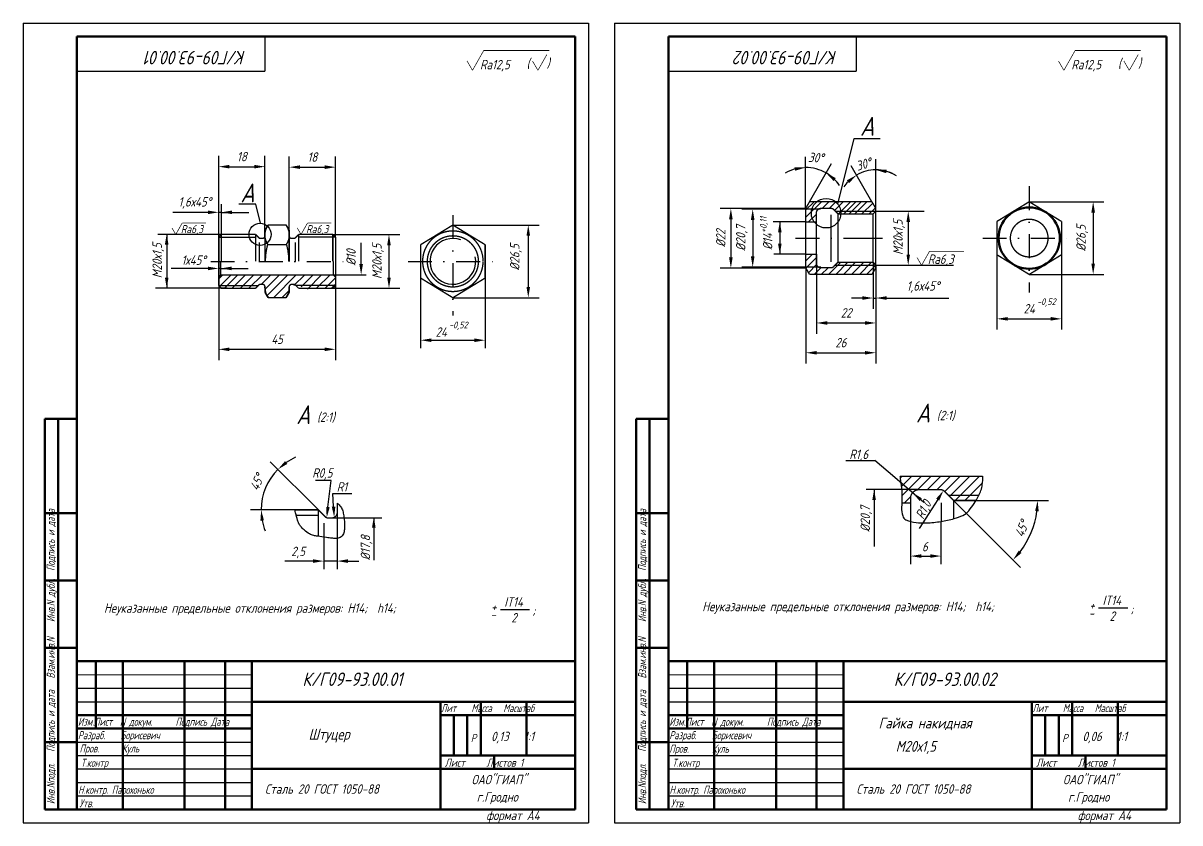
# Model space of a CAD drawing. Header units: inches. Extents: x 2365 to 4303, y 140 to 737.
# Drawn here: x 2805.3 to 3235, y 140.3 to 437.3 of the extents above; entities that cross this region are included whole.
import ezdxf

# ---------------------------------------------------------------- set-up
doc = ezdxf.new("R2010")
doc.units = ezdxf.units.IN
doc.header["$LTSCALE"] = 0.7
doc.header["$MEASUREMENT"] = 0
doc.linetypes.add('DASHDOT', pattern=[25.4, 12.7, -6.35, 0, -6.35])
doc.styles.add('ROMANC', font='romanc', dxfattribs={"width": 0.8, "oblique": 15, "height": 3.5})
doc.styles.get("Standard").update_dxf_attribs({"font": 'romand.shx', "width": 0.8, "oblique": 15, "height": 3.5})
doc.dimstyles.get("Standard").update_dxf_attribs({"dimtxt": 3.5, "dimasz": 4, "dimexe": 4, "dimexo": 0, "dimgap": 2, "dimtad": 1, "dimdec": 0, "dimdsep": 46, "dimtxsty": 'Standard', "dimcen": 0.09, "dimadec": 0, "dimazin": 0, "dimtfac": 1, "dimtdec": 0, "dimtmove": 0, "dimatfit": 3, "dimfxl": 0, "dimtolj": 1, "dimtzin": 0, "dimlwd": 25, "dimlwe": 25, "dimarcsym": 0})

# ---------------------------------------------------------------- blocks, each defined once
blk = doc.blocks.new('*D121')
at = {"color": 0, "lineweight": 25}
for p, q in [((3150.95, 260.05), (3175.85, 235.15)), ((3159.3, 260.05), (3186.16, 260.05))]:
    blk.add_line(p, q, dxfattribs=at)
blk.add_arc((3150.95, 260.05), 31.22, 322.3469, 352.6531, dxfattribs=at)
for points in [[(3181.24, 256.1), (3182.57, 256.02), (3182.16, 260.05)], [(3176.16, 240.54), (3175.16, 241.42), (3173.02, 237.98)]]:
    blk.add_solid(points, dxfattribs=at)
at = {"layer": 'DEFPOINTS', "color": 0, "lineweight": 25}
for p in [(3147.53, 263.46), (3150.95, 260.05), (3150.95, 260.05), (3159.3, 260.05), (3177.98, 244.44)]:
    blk.add_point(p, dxfattribs=at)
at = {"color": 0, "lineweight": 25, "insert": (3176.32, 249.54), "char_height": 3.5, "attachment_point": 5, "rotation": 67.5}
blk.add_mtext('\\A1;45°', dxfattribs=at)
blk = doc.blocks.new('*D122')
at = {"color": 0, "lineweight": 25}
for p, q in [((3099.99, 351.48), (3099.99, 321.96)), ((3122.06, 347.38), (3122.06, 321.96)), ((3103.99, 325.96), (3118.06, 325.96))]:
    blk.add_line(p, q, dxfattribs=at)
for points in [[(3103.99, 326.62), (3103.99, 325.29), (3099.99, 325.96)], [(3118.06, 326.62), (3118.06, 325.29), (3122.06, 325.96)]]:
    blk.add_solid(points, dxfattribs=at)
at = {"layer": 'DEFPOINTS', "color": 0, "lineweight": 25}
for p in [(3099.99, 351.48), (3122.06, 347.38), (3122.06, 325.96)]:
    blk.add_point(p, dxfattribs=at)
at = {"color": 0, "lineweight": 25, "insert": (3111.03, 329.71), "char_height": 3.5, "attachment_point": 5}
blk.add_mtext('\\A1;22', dxfattribs=at)
blk = doc.blocks.new('*D123')
at = {"color": 0, "lineweight": 25}
for p, q in [((3096.08, 346.32), (3096.08, 310.89)), ((3122.06, 346.48), (3122.06, 310.89)), ((3100.08, 314.89), (3118.06, 314.89))]:
    blk.add_line(p, q, dxfattribs=at)
for points in [[(3100.08, 315.55), (3100.08, 314.22), (3096.08, 314.89)], [(3118.06, 315.55), (3118.06, 314.22), (3122.06, 314.89)]]:
    blk.add_solid(points, dxfattribs=at)
at = {"layer": 'DEFPOINTS', "color": 0, "lineweight": 25}
for p in [(3096.08, 346.32), (3122.06, 346.48), (3122.06, 314.89)]:
    blk.add_point(p, dxfattribs=at)
at = {"color": 0, "lineweight": 25, "insert": (3109.07, 318.64), "char_height": 3.5, "attachment_point": 5}
blk.add_mtext('\\A1;26', dxfattribs=at)
blk = doc.blocks.new('*D124')
at = {"color": 0, "lineweight": 25}
for p, q in [((3095.99, 368.48), (3064.22, 368.48)), ((3068.22, 364.48), (3068.22, 350.32)), ((3096.08, 346.32), (3064.22, 346.32))]:
    blk.add_line(p, q, dxfattribs=at)
for points in [[(3067.55, 364.48), (3068.89, 364.48), (3068.22, 368.48)], [(3067.55, 350.32), (3068.89, 350.32), (3068.22, 346.32)]]:
    blk.add_solid(points, dxfattribs=at)
at = {"layer": 'DEFPOINTS', "color": 0, "lineweight": 25}
for p in [(3095.99, 368.48), (3068.22, 346.32), (3096.08, 346.32)]:
    blk.add_point(p, dxfattribs=at)
at = {"color": 0, "lineweight": 25, "insert": (3064.47, 357.4), "char_height": 3.5, "attachment_point": 5, "rotation": 90}
blk.add_mtext('\\A1;%%C22', dxfattribs=at)
blk = doc.blocks.new('*D116')
at = {"color": 0, "lineweight": 25}
for p, q in [((2915, 256.56), (2897.14, 274.42)), ((2906.32, 256.56), (2889.74, 256.56))]:
    blk.add_line(p, q, dxfattribs=at)
for start, end in [(113.4062, 124.2031), (135, 180), (190.7969, 201.5938)]:
    blk.add_arc((2915, 256.56), 21.26, start, end, dxfattribs=at)
for points in [[(2903.48, 273.63), (2902.63, 274.66), (2899.97, 271.59)], [(2893.46, 252.52), (2894.78, 252.64), (2893.74, 256.56)]]:
    blk.add_solid(points, dxfattribs=at)
at = {"layer": 'DEFPOINTS', "color": 0, "lineweight": 25}
for p in [(2894.47, 262.06), (2906.32, 256.56), (2915, 256.56), (2915, 256.56), (2917.71, 253.85)]:
    blk.add_point(p, dxfattribs=at)
at = {"color": 0, "insert": (2892.2, 266.83), "char_height": 3.5, "attachment_point": 5, "rotation": 65.7474}
blk.add_mtext('\\A1;45%%D', dxfattribs=at)
blk = doc.blocks.new('*D125')
at = {"color": 0, "lineweight": 25}
for p, q in [((2877.96, 357.83), (2877.96, 388)), ((2895.16, 357.99), (2895.16, 388)), ((2881.96, 384), (2891.16, 384))]:
    blk.add_line(p, q, dxfattribs=at)
for points in [[(2881.96, 384.67), (2881.96, 383.34), (2877.96, 384)], [(2891.16, 384.67), (2891.16, 383.34), (2895.16, 384)]]:
    blk.add_solid(points, dxfattribs=at)
at = {"layer": 'DEFPOINTS', "color": 0, "lineweight": 25}
for p in [(2895.16, 384), (2877.96, 357.83), (2895.16, 357.99)]:
    blk.add_point(p, dxfattribs=at)
at = {"color": 0, "lineweight": 25, "insert": (2886.56, 387.75), "char_height": 3.5, "attachment_point": 5}
blk.add_mtext('\\A1;18', dxfattribs=at)
blk = doc.blocks.new('*D118')
at = {"color": 0, "lineweight": 25}
for p, q in [((2877.97, 339.83), (2877.97, 312.17)), ((2921.36, 340.36), (2921.36, 312.17)), ((2881.97, 316.17), (2917.36, 316.17))]:
    blk.add_line(p, q, dxfattribs=at)
for points in [[(2881.97, 316.84), (2881.97, 315.5), (2877.97, 316.17)], [(2917.36, 316.84), (2917.36, 315.5), (2921.36, 316.17)]]:
    blk.add_solid(points, dxfattribs=at)
at = {"layer": 'DEFPOINTS', "color": 0, "lineweight": 25}
for p in [(2877.97, 339.83), (2921.36, 340.36), (2921.36, 316.17)]:
    blk.add_point(p, dxfattribs=at)
at = {"color": 0, "lineweight": 25, "insert": (2899.66, 319.92), "char_height": 3.5, "attachment_point": 5}
blk.add_mtext('\\A1;45', dxfattribs=at)
blk = doc.blocks.new('*D119')
at = {"color": 0, "lineweight": 25}
for p, q in [((2904.16, 360.43), (2904.16, 387.82)), ((2921.36, 357.86), (2921.36, 387.82)), ((2908.16, 383.82), (2917.36, 383.82))]:
    blk.add_line(p, q, dxfattribs=at)
for points in [[(2908.16, 384.49), (2908.16, 383.15), (2904.16, 383.82)], [(2917.36, 384.49), (2917.36, 383.15), (2921.36, 383.82)]]:
    blk.add_solid(points, dxfattribs=at)
at = {"layer": 'DEFPOINTS', "color": 0, "lineweight": 25}
for p in [(2921.36, 383.82), (2904.16, 360.43), (2921.36, 357.86)]:
    blk.add_point(p, dxfattribs=at)
at = {"color": 0, "lineweight": 25, "insert": (2912.76, 387.57), "char_height": 3.5, "attachment_point": 5}
blk.add_mtext('\\A1;18', dxfattribs=at)
blk = doc.blocks.new('*D120')
at = {"color": 0, "lineweight": 25}
for p, q in [((2920.38, 358.83), (2945.22, 358.83)), ((2941.22, 354.83), (2941.22, 342.83)), ((2919.83, 338.83), (2945.22, 338.83))]:
    blk.add_line(p, q, dxfattribs=at)
for points in [[(2940.55, 354.83), (2941.89, 354.83), (2941.22, 358.83)], [(2940.55, 342.83), (2941.89, 342.83), (2941.22, 338.83)]]:
    blk.add_solid(points, dxfattribs=at)
at = {"layer": 'DEFPOINTS', "color": 0, "lineweight": 25}
for p in [(2920.38, 358.83), (2919.83, 338.83), (2941.22, 338.83)]:
    blk.add_point(p, dxfattribs=at)
at = {"color": 0, "lineweight": 25, "insert": (2937.14, 348.83), "char_height": 3.5, "attachment_point": 5, "rotation": 90}
blk.add_mtext('\\A1;М20х1,5', dxfattribs=at)

msp = doc.modelspace()

# ---------------------------------------------------------------- linework, layer by layer
for p, q in [((2805.32, 437.31), (2805.32, 140.31)), ((2805.32, 437.31), (3015.32, 437.31)), ((3015.32, 437.31), (3015.32, 140.31)), ((3025, 437.31), (3025, 140.31)), ((3025, 437.31), (3235, 437.31)), ((3235, 437.31), (3235, 140.31)), ((3107.94, 370.05), (3114.04, 394.46)), ((3114.04, 394.46), (3123.64, 394.46)), ((2891.77, 370.02), (2885.5, 370.02)), ((2893.53, 362.97), (2891.77, 370.02)), ((3106.99, 367.48), (3109.9, 367.48)), ((3106.99, 367.48), (3117.97, 367.48)), ((3107.99, 366.48), (3117.97, 366.48)), ((3117.97, 367.48), (3122.06, 367.48)), ((2877.96, 357.86), (2877.96, 339.85)), ((2877.96, 357.86), (2877.96, 339.85)), ((2877.96, 357.83), (2883.72, 357.83)), ((2877.96, 357.83), (2891.66, 357.83)), ((2892.66, 357.83), (2892.66, 357.79)), ((2895.16, 360.43), (2895.16, 348.83)), ((2904.16, 348.83), (2904.16, 360.43)), ((2906.66, 357.83), (2906.66, 357.79)), ((2921.36, 357.83), (2907.66, 357.83)), ((2921.36, 357.83), (2915.6, 357.83)), ((2921.36, 357.86), (2921.36, 339.85)), ((2921.36, 357.86), (2921.36, 339.85)), ((2892.99, 355.9), (2892.99, 348.83)), ((2906.33, 355.9), (2906.33, 348.83)), ((3107.99, 348.48), (3117.97, 348.48)), ((3106.99, 347.48), (3109.9, 347.48)), ((3106.99, 347.48), (3115.56, 347.48)), ((3106.99, 347.48), (3117.97, 347.48)), ((3117.97, 347.48), (3121.63, 347.48)), ((2877.97, 339.83), (2883.72, 339.83)), ((2878.76, 339.83), (2892.66, 339.83)), ((2920.56, 339.83), (2906.66, 339.83)), ((2921.34, 339.83), (2915.6, 339.83)), ((2895.16, 339.05), (2895.16, 339.33)), ((2904.16, 339.05), (2904.16, 339.33)), ((2904.16, 337.24), (2904.16, 339.05)), ((3110.92, 274.84), (3121.72, 274.84)), ((2919.72, 267.45), (2913.89, 267.45)), ((2918.55, 257.6), (2919.72, 267.45)), ((2920.64, 257.75), (2920.36, 262.63)), ((2920.36, 262.63), (2927.46, 262.63)), ((3146.29, 259.14), (3146.29, 252.22)), ((3148.95, 262.05), (3160.42, 262.05)), ((3148.95, 262.05), (3160.42, 262.05)), ((3150.95, 260.05), (3159.3, 260.05)), ((2906.74, 254.56), (2915, 254.56)), ((2917, 254.56), (2917, 254.47)), ((2917, 251.6), (2917, 246.41)), ((2805.32, 140.31), (3015.32, 140.31)), ((3025, 140.31), (3235, 140.31))]:
    msp.add_line(p, q)
at = {"lineweight": 50}
for p, q in [((2825.32, 432.31), (2825.32, 145.31)), ((2825.32, 432.31), (3010.32, 432.31)), ((3010.32, 432.31), (3010.32, 145.31)), ((3045, 432.31), (3045, 145.31)), ((3045, 432.31), (3230, 432.31)), ((3230, 432.31), (3230, 145.31)), ((2813.32, 290.31), (2813.32, 145.31)), ((2813.32, 290.31), (2825.32, 290.31)), ((2818.32, 290.31), (2818.32, 145.31)), ((3033, 290.31), (3033, 145.31)), ((3033, 290.31), (3045, 290.31)), ((3038, 290.31), (3038, 145.31)), ((2813.32, 255.31), (2825.32, 255.31)), ((3033, 255.31), (3045, 255.31)), ((2813.32, 230.31), (2825.32, 230.31)), ((3033, 230.31), (3045, 230.31)), ((2813.32, 205.31), (2825.32, 205.31)), ((3033, 205.31), (3045, 205.31)), ((2825.32, 200.31), (3010.32, 200.31)), ((2832.32, 200.31), (2832.32, 175.31)), ((2842.32, 200.31), (2842.32, 145.31)), ((2865.32, 200.31), (2865.32, 145.31)), ((2880.32, 200.31), (2880.32, 145.31)), ((2890.32, 200.31), (2890.32, 145.31)), ((3045, 200.31), (3230, 200.31)), ((3052, 200.31), (3052, 175.31)), ((3062, 200.31), (3062, 145.31)), ((3085, 200.31), (3085, 145.31)), ((3100, 200.31), (3100, 145.31)), ((3110, 200.31), (3110, 145.31)), ((2960.32, 185.31), (2960.32, 145.31)), ((2975.32, 185.31), (2975.32, 165.31)), ((2992.32, 185.31), (2992.32, 165.31)), ((3180, 185.31), (3180, 145.31)), ((3195, 185.31), (3195, 165.31)), ((3212, 185.31), (3212, 165.31)), ((2825.32, 180.31), (2890.32, 180.31)), ((2960.32, 180.31), (3010.32, 180.31)), ((2965.32, 180.31), (2965.32, 165.31)), ((2970.32, 180.31), (2970.32, 165.31)), ((3045, 180.31), (3110, 180.31)), ((3180, 180.31), (3230, 180.31)), ((3185, 180.31), (3185, 165.31)), ((3190, 180.31), (3190, 165.31)), ((2825.32, 175.31), (2890.32, 175.31)), ((3045, 175.31), (3110, 175.31)), ((2813.32, 170.31), (2825.32, 170.31)), ((3033, 170.31), (3045, 170.31)), ((2960.32, 165.31), (3010.32, 165.31)), ((2980.32, 165.31), (2980.32, 160.31)), ((3180, 165.31), (3230, 165.31)), ((3200, 165.31), (3200, 160.31)), ((2813.32, 145.31), (3010.32, 145.31)), ((3033, 145.31), (3230, 145.31))]:
    msp.add_line(p, q, dxfattribs=at)
at = {"lineweight": 25}
for p, q in [((3095.99, 368.48), (3095.99, 387.69)), ((3122.06, 368.48), (3122.06, 386.81)), ((3097.44, 370.98), (3105.6, 385.12)), ((3120.62, 370.98), (3112.9, 384.35)), ((3179.04, 370.98), (3206.8, 370.98)), ((3101.54, 368.23), (3072.32, 368.23)), ((3105.32, 366.11), (3105.32, 348.65)), ((3122.06, 367.48), (3139.98, 367.48)), ((3202.8, 366.98), (3202.8, 347.98)), ((2964.95, 362.33), (2996.96, 362.33)), ((3076.37, 364.48), (3076.37, 350.48)), ((3095.99, 363.48), (3083.89, 363.48)), ((3086.4, 363.48), (3086.4, 351.48)), ((3134.1, 363.48), (3134.1, 351.38)), ((2992.96, 358.33), (2992.96, 339.33)), ((2930.88, 347.86), (2930.88, 355.69)), ((3095.99, 351.48), (3084.15, 351.48)), ((3121.06, 348.48), (3121.06, 331.22)), ((3167.04, 351.29), (3167.04, 323.49)), ((3191.04, 351.29), (3191.04, 323.49)), ((2919.35, 343.83), (2931.41, 343.83)), ((2929.58, 343.86), (2932.72, 343.86)), ((3101.58, 346.68), (3072.32, 346.68)), ((3122.06, 347.38), (3150.91, 347.38)), ((3122.06, 346.48), (3122.06, 331.22)), ((3179.04, 343.98), (3206.8, 343.98)), ((2964.95, 335.33), (2996.96, 335.33)), ((3117.06, 335.22), (3113.06, 335.22)), ((3121.06, 335.22), (3122.06, 335.22)), ((3126.06, 335.22), (3149.13, 335.22)), ((3171.04, 327.49), (3187.04, 327.49)), ((2982.61, 219.59), (2993.44, 219.59)), ((3204.84, 220.18), (3215.67, 220.18)), ((2825.32, 190.31), (2890.32, 190.31)), ((3045, 190.31), (3110, 190.31)), ((2825.32, 185.31), (2890.32, 185.31)), ((3045, 185.31), (3110, 185.31)), ((2825.32, 170.31), (2890.32, 170.31)), ((3045, 170.31), (3110, 170.31)), ((2825.32, 165.31), (2890.32, 165.31)), ((3045, 165.31), (3110, 165.31)), ((2825.32, 160.31), (2890.32, 160.31)), ((3045, 160.31), (3110, 160.31)), ((2825.32, 155.31), (2890.32, 155.31)), ((3045, 155.31), (3110, 155.31)), ((2825.32, 150.31), (2890.32, 150.31)), ((3045, 150.31), (3110, 150.31))]:
    msp.add_line(p, q, dxfattribs=at)
at = {"color": 0, "linetype": 'ByBlock'}
for p, q in [((2877.96, 357.86), (2877.96, 379.53)), ((2895.16, 357.99), (2895.16, 379.53)), ((2877.96, 357.86), (2877.96, 370.04)), ((2878.96, 358.83), (2878.96, 370.04)), ((2869.96, 367.04), (2860.96, 367.04)), ((2873.96, 367.04), (2869.96, 367.04)), ((2878.96, 367.04), (2877.96, 367.04)), ((2878.96, 367.04), (2889.16, 367.04)), ((3122.06, 367.48), (3134.21, 367.48)), ((3095.99, 363.48), (3084.89, 363.48)), ((2878.94, 358.83), (2855.4, 358.83)), ((2858.66, 358.83), (2858.66, 338.85)), ((2952.95, 348.83), (2952.95, 316.55)), ((2976.95, 348.83), (2976.95, 316.55)), ((3095.99, 351.48), (3084.89, 351.48)), ((3167.04, 351.29), (3167.04, 327.24)), ((3191.04, 351.29), (3191.04, 327.24)), ((2869.96, 346.21), (2860.32, 346.21)), ((2873.96, 346.21), (2869.96, 346.21)), ((2878.76, 346.21), (2877.96, 346.21)), ((2878.76, 346.21), (2888.95, 346.21)), ((3122.06, 347.48), (3122.06, 333.74)), ((2881.16, 338.85), (2854.51, 338.85)), ((2956.95, 319.55), (2972.95, 319.55)), ((3129.09, 268.57), (3121.72, 274.84)), ((3139.94, 259.32), (3129.09, 268.57)), ((3138.15, 264.05), (3118.43, 264.05)), ((3121.43, 264.05), (3121.43, 244.21)), ((3121.43, 264.05), (3121.43, 252.21)), ((3138.76, 260.33), (3138.15, 260.85)), ((3145.04, 260.36), (3142.9, 256.99)), ((2920, 253.56), (2938.58, 253.56)), ((2935.58, 253.56), (2935.58, 245.91)), ((3142.9, 256.99), (3138.21, 249.63)), ((3134.95, 252.21), (3134.95, 236.39)), ((3146.26, 252.25), (3146.26, 236.39)), ((2917, 246.41), (2917, 234.53)), ((2922, 245.91), (2922, 234.53)), ((2935.58, 245.91), (2935.58, 237.91)), ((3121.43, 244.21), (3121.43, 243)), ((2909, 237.53), (2902.5, 237.53)), ((2913, 237.53), (2909, 237.53)), ((2922, 237.53), (2917, 237.53)), ((2926, 237.53), (2930, 237.53)), ((3138.95, 239.39), (3142.26, 239.39))]:
    msp.add_line(p, q, dxfattribs=at)
at = {"linetype": 'DASHDOT'}
for p, q in [((3179.04, 376.77), (3179.04, 337.31)), ((2964.95, 366.04), (2964.95, 328.69)), ((3092.2, 357.48), (3117.97, 357.48)), ((3117.97, 357.48), (3124.53, 357.48)), ((3161.76, 357.48), (3193.9, 357.48)), ((2875, 348.83), (2925.11, 348.83)), ((2948.3, 348.83), (2981.84, 348.83))]:
    msp.add_line(p, q, dxfattribs=at)
at = {"color": 0}
for p, q in [((3095.99, 367.79), (3099.18, 370.98)), ((3095.99, 365.09), (3101.88, 370.98)), ((3102.07, 368.48), (3104.57, 370.98)), ((3104.77, 368.48), (3107.27, 370.98)), ((3106.73, 367.74), (3109.96, 370.98)), ((3108.15, 366.48), (3112.65, 370.98)), ((3110.14, 366.48), (3114.64, 370.98)), ((3112.13, 366.48), (3116.63, 370.98)), ((3114.22, 366.48), (3118.72, 370.98)), ((3116.92, 366.48), (3120.91, 370.47)), ((3097.07, 363.48), (3099.99, 366.4)), ((3119.61, 366.48), (3121.9, 368.76)), ((3095.99, 348.93), (3098.54, 351.48)), ((3096.08, 346.32), (3099.99, 350.23)), ((3104.51, 343.98), (3109.01, 348.48)), ((3107.21, 343.98), (3111.71, 348.48)), ((3110.01, 343.98), (3114.51, 348.48)), ((3113.05, 343.98), (3117.55, 348.48)), ((3115.97, 343.98), (3120.47, 348.48)), ((2877.96, 342.36), (2879.44, 343.83)), ((2878.76, 340.01), (2882.58, 343.83)), ((2880.12, 338.83), (2885.12, 343.83)), ((2882.92, 338.83), (2887.92, 343.83)), ((2886.06, 338.83), (2891.06, 343.83)), ((2889.21, 338.83), (2894.21, 343.83)), ((2893.85, 340.33), (2897.35, 343.83)), ((2895.18, 338.52), (2900.49, 343.83)), ((2895.92, 336.12), (2903.63, 343.83)), ((2898.28, 335.33), (2906.78, 343.83)), ((2905.92, 339.83), (2909.92, 343.83)), ((2908.56, 339.33), (2913.06, 343.83)), ((2910.9, 338.53), (2916.21, 343.83)), ((2914.34, 338.83), (2919.35, 343.83)), ((3097.07, 344.62), (3100.06, 347.61)), ((3099.13, 343.98), (3101.63, 346.48)), ((3101.82, 343.98), (3104.32, 346.48)), ((3118.66, 343.98), (3122.06, 347.38)), ((2917.46, 338.83), (2921.36, 342.73)), ((2919.82, 338.83), (2921.36, 340.36)), ((2901.42, 335.33), (2904.1, 338.01)), ((3131.12, 268.34), (3131.83, 269.05)), ((3131.53, 265.16), (3135.43, 269.05)), ((3134.19, 264.22), (3139.02, 269.05)), ((3137.61, 264.05), (3142.61, 269.05)), ((3141.2, 264.05), (3146.2, 269.05)), ((3144.79, 264.05), (3149.79, 269.05)), ((3147.67, 263.33), (3153.39, 269.05)), ((3149.98, 262.05), (3156.98, 269.05)), ((3151.57, 260.05), (3160.57, 269.05)), ((3155.16, 260.05), (3161.7, 266.59)), ((3131.77, 261.8), (3134.02, 264.05)), ((3132.61, 259.05), (3135, 261.44))]:
    msp.add_line(p, q, dxfattribs=at)
at = {"linetype": 'Continuous'}
msp.add_line((2904.16, 360.43), (2904.16, 348.83), dxfattribs=at)
at = {"lineweight": 15}
for p, q in [((2825.32, 195.31), (2890.32, 195.31)), ((3045, 195.31), (3110, 195.31))]:
    msp.add_line(p, q, dxfattribs=at)
at = {"color": 1, "lineweight": 50}
for p, q in [((2890.32, 185.31), (3010.32, 185.31)), ((3110, 185.31), (3230, 185.31)), ((2890.32, 160.31), (3010.32, 160.31)), ((3110, 160.31), (3230, 160.31))]:
    msp.add_line(p, q, dxfattribs=at)
for points, const_width in [([(2895.17, 419.42), (2895.17, 432.42)], 0.5), ([(3114.86, 419.42), (3114.86, 432.42)], 0.5), ([(2972.24, 419.78), (2976.4, 427.12)], 0.25), ([(2976.4, 427.12), (3000.77, 427.12)], 0.3), ([(2996.54, 419.78), (2999.88, 425.66)], 0.25), ([(3191.92, 419.78), (3196.09, 427.12)], 0.25), ([(3196.09, 427.12), (3220.45, 427.12)], 0.3), ([(3216.22, 419.78), (3219.56, 425.66)], 0.25), ([(2970.21, 423.28), (2972.24, 419.78)], 0.25), ([(2994.5, 423.28), (2996.54, 419.78)], 0.25), ([(3189.89, 423.28), (3191.92, 419.78)], 0.25), ([(3214.19, 423.28), (3216.22, 419.78)], 0.25), ([(2825.17, 419.42), (2895.17, 419.42)], 0.5), ([(3044.86, 419.42), (3114.86, 419.42)], 0.5), ([(3095.99, 368.48), (3097.44, 370.98)], 0.5), ([(3097.44, 370.98), (3117.97, 370.98)], 0.5), ([(3117.97, 370.98), (3120.62, 370.98)], 0.5), ([(3122.06, 368.48), (3120.62, 370.98)], 0.5), ([(3167.04, 363.66), (3179.04, 370.98)], 0.5), ([(3179.04, 370.98), (3191.04, 363.66)], 0.5), ([(3095.99, 368.48), (3095.99, 357.48)], 0.5), ([(3099.99, 366.88), (3099.99, 348.08)], 0.5), ([(3099.99, 365.98), (3099.99, 348.98)], 0.5), ([(3101.59, 368.48), (3105.58, 368.48)], 0.5), ([(3106.29, 368.19), (3107.99, 366.48)], 0.5), ([(3107.99, 366.48), (3121.06, 366.48)], 0.5), ([(3107.99, 366.48), (3107.99, 348.28)], 0.5), ([(3117.97, 366.48), (3121.06, 366.48)], 0.5), ([(3122.06, 367.48), (3121.06, 366.48)], 0.5), ([(3121.06, 366.48), (3121.06, 348.48)], 0.5), ([(3122.06, 368.48), (3122.06, 357.48)], 0.5), ([(2860.61, 361.24), (2862.01, 358.83)], 0.25), ([(2862.01, 358.83), (2864.42, 363.08)], 0.25), ([(2864.42, 363.08), (2873.29, 363.08)], 0.3), ([(2895.16, 360.43), (2896.26, 362.33)], 0.5), ([(2896.26, 362.33), (2903.06, 362.33)], 0.5), ([(2904.16, 360.43), (2903.06, 362.33)], 0.5), ([(2907.15, 361.24), (2908.55, 358.83)], 0.25), ([(2908.55, 358.83), (2910.96, 363.08)], 0.25), ([(2910.96, 363.08), (2919.84, 363.08)], 0.3), ([(2952.95, 355.02), (2964.95, 362.33)], 0.5), ([(2964.95, 362.33), (2976.95, 355.02)], 0.5), ([(3095.99, 363.48), (3099.99, 363.48)], 0.5), ([(3167.04, 363.66), (3167.04, 351.29)], 0.5), ([(3191.04, 363.66), (3191.04, 351.29)], 0.5), ([(2878.94, 358.83), (2877.96, 357.86)], 0.5), ([(2877.96, 357.86), (2877.96, 339.85)], 0.5), ([(2878.94, 358.83), (2883.72, 358.83)], 0.5), ([(2878.96, 358.83), (2891.66, 358.83)], 0.5), ([(2893.01, 357.48), (2891.66, 358.83)], 0.5), ([(2891.66, 358.83), (2891.66, 348.83)], 0.5), ([(2893.36, 357.33), (2894.16, 357.33)], 0.5), ([(2895.16, 348.83), (2895.16, 360.43)], 0.5), ([(2904.16, 360.43), (2904.16, 348.83)], 0.5), ([(2905.95, 357.33), (2905.16, 357.33)], 0.5), ([(2906.3, 357.48), (2907.66, 358.83)], 0.5), ([(2907.66, 358.83), (2907.66, 348.83)], 0.5), ([(2920.36, 358.83), (2907.66, 358.83)], 0.5), ([(2920.38, 358.83), (2915.6, 358.83)], 0.5), ([(2920.38, 358.83), (2921.36, 357.86)], 0.5), ([(2921.36, 357.86), (2921.36, 339.85)], 0.5), ([(3095.99, 357.48), (3095.99, 346.48)], 0.5), ([(3122.06, 357.48), (3122.06, 346.48)], 0.5), ([(2896.11, 355.02), (2903.21, 355.02)], 0.5), ([(2952.95, 355.02), (2952.95, 342.65)], 0.5), ([(2976.95, 355.02), (2976.95, 342.65)], 0.5), ([(3139.06, 347.38), (3141.99, 352.54)], 0.25), ([(3141.99, 352.54), (3154.76, 352.54)], 0.3), ([(3095.99, 351.48), (3099.99, 351.48)], 0.5), ([(3106.29, 346.77), (3107.99, 348.48)], 0.5), ([(3107.99, 348.48), (3121.06, 348.48)], 0.5), ([(3117.97, 348.48), (3121.06, 348.48)], 0.5), ([(3122.06, 347.48), (3121.06, 348.48)], 0.5), ([(3137.38, 350.24), (3139.05, 347.38)], 0.25), ([(3167.04, 351.29), (3179.04, 343.98)], 0.5), ([(3191.04, 351.29), (3179.04, 343.98)], 0.5), ([(2878.84, 343.85), (2878.01, 343.02)], 0.5), ([(2878.75, 343.83), (2920.56, 343.83)], 0.5), ([(2920.52, 343.87), (2921.36, 343.04)], 0.5), ([(3095.99, 346.48), (3097.44, 343.98)], 0.5), ([(3097.44, 343.98), (3117.97, 343.98)], 0.5), ([(3101.59, 346.48), (3105.58, 346.48)], 0.5), ([(3117.97, 343.98), (3120.62, 343.98)], 0.5), ([(3122.06, 346.48), (3120.62, 343.98)], 0.5), ([(2878.96, 338.85), (2877.96, 339.85)], 0.5), ([(2893.01, 340.19), (2891.66, 338.83)], 0.5), ([(2893.36, 340.33), (2894.16, 340.33)], 0.5), ([(2895.16, 337.24), (2895.16, 339.33)], 0.5), ([(2904.16, 337.24), (2904.16, 339.33)], 0.5), ([(2905.95, 340.33), (2905.16, 340.33)], 0.5), ([(2906.3, 340.19), (2907.66, 338.83)], 0.5), ([(2920.36, 338.85), (2921.36, 339.85)], 0.5), ([(2964.95, 335.33), (2952.95, 342.65)], 0.5), ([(2976.95, 342.65), (2964.95, 335.33)], 0.5), ([(2878.76, 338.83), (2891.66, 338.83)], 0.5), ([(2878.96, 338.83), (2883.72, 338.83)], 0.5), ([(2895.16, 337.24), (2896.26, 335.33)], 0.5), ([(2896.26, 335.33), (2903.06, 335.33)], 0.5), ([(2904.16, 337.24), (2903.06, 335.33)], 0.5), ([(2904.16, 339.05), (2904.16, 337.24)], 0.5), ([(2920.56, 338.83), (2907.66, 338.83)], 0.5), ([(2920.36, 338.83), (2915.6, 338.83)], 0.5), ([(3131.01, 269.05), (3161.8, 269.05)], 0.5), ([(3138.15, 264.05), (3146.12, 264.05)], 0.5), ([(3147.53, 263.46), (3150.95, 260.05)], 0.5), ([(2922, 259.07), (2922, 245.91)], 0.5), ([(3131.74, 259.05), (3134.95, 259.05)], 0.5), ([(3134.95, 260.85), (3134.95, 252.21)], 0.5), ([(3134.95, 259.05), (3134.95, 252.21)], 0.5), ([(3150.95, 260.05), (3159.3, 260.05)], 0.5), ([(3150.95, 260.05), (3150.95, 253.25)], 0.5), ([(2906.32, 256.56), (2915, 256.56)], 0.5), ([(2917.71, 253.85), (2915, 256.56)], 0.5), ([(2915, 256.56), (2915, 246.72)], 0.5), ([(2918.42, 253.56), (2920, 253.56)], 0.5)]:
    msp.add_lwpolyline(points, dxfattribs=dict(const_width=const_width))
at = {"const_width": 0.5}
for points in [[(3101.59, 368.48, 0.414214), (3099.99, 366.88, 0.414214)], [(3106.29, 368.19, 0.198912), (3105.58, 368.48, 0.198912)], [(2896.4, 362.33, 0.337742), (2896.32, 355.02, 0.337742)], [(2903, 355.02, 0.337742), (2902.91, 362.33, 0.337742)], [(3172.04, 357.48, -1), (3186.04, 357.48, -1)], [(2893.01, 357.48, 0.198912), (2893.36, 357.33, 0.198912)], [(2894.16, 357.33, 0.414214), (2895.16, 358.33, 0.414214)], [(2905.16, 357.33, -0.414214), (2904.16, 358.33, -0.414214)], [(2906.3, 357.48, -0.198912), (2905.95, 357.33, -0.198912)], [(2953.74, 348.95, -1), (2976.16, 348.95, -1)], [(3172.04, 357.48, 1), (3186.04, 357.48, 1)], [(2896.11, 355.02, 0.065251), (2895.3, 348.83, 0.065251)], [(2904.02, 348.83, 0.065251), (2903.21, 355.02, 0.065251)], [(2953.74, 348.83, 1), (2976.16, 348.83, 1)], [(3099.99, 348.08, 0.414214), (3101.59, 346.48, 0.414214)], [(3105.58, 346.48, 0.198912), (3106.29, 346.77, 0.198912)], [(2893.36, 340.33, 0.198912), (2893.01, 340.19, 0.198912)], [(2895.16, 339.33, 0.414214), (2894.16, 340.33, 0.414214)], [(2904.16, 339.33, -0.414214), (2905.16, 340.33, -0.414214)], [(2905.95, 340.33, -0.198912), (2906.3, 340.19, -0.198912)], [(3138.15, 264.05, 0.414214), (3134.95, 260.85, 0.414214)], [(3147.53, 263.46, 0.198912), (3146.12, 264.05, 0.198912)], [(2917.71, 253.85, 0.198912), (2918.42, 253.56, 0.198912)], [(2920, 253.56, 0.414214), (2922, 255.56, 0.414214)]]:
    msp.add_lwpolyline(points, format="xyb", dxfattribs=at)
at = {"linetype": 'Continuous', "const_width": 0.5}
for points in [[(2878.96, 358.83), (2878.96, 348.84)], [(2920.36, 358.83), (2920.36, 348.84)], [(2878.75, 348.83), (2878.75, 343.83)], [(2920.56, 348.83), (2920.56, 343.83)]]:
    msp.add_lwpolyline(points, dxfattribs=at)
for points in [[(2955.45, 348.83, -1), (2974.45, 348.83, -1)], [(2955.45, 348.83, 1), (2974.45, 348.83, 1)]]:
    msp.add_lwpolyline(points, format="xyb", dxfattribs=at)
for points in [[(3131.01, 269.05, -0.002335), (3131.13, 268.25, -0.012135), (3131.59, 264.66, -0.047304), (3131.64, 257.5, 0.1054), (3132.04, 254.28, 0.19608), (3133.26, 252.88, 0.090842), (3137, 251.8, 0.037429), (3140.88, 251.7, 0.026758), (3146.26, 252.25, 0.028786), (3151.17, 253.31, 0.042114), (3154.39, 254.5, 0.112733), (3156.61, 256.24, 0.047811), (3160.25, 261.72, 0.088406), (3161.61, 265.89, 0.039853), (3161.8, 269.05)], [(2922, 259.07, -0.04578), (2923.28, 257.71, -0.102753), (2924.04, 256.17, -0.021631), (2924.42, 254.34, -0.020194), (2924.67, 252.36, -0.041448), (2924.68, 249.24, -0.080409), (2924.29, 247.67, -0.151734), (2923.14, 246.32, -0.158776), (2921.5, 245.9, -0.010795), (2920.01, 246.02, -0.007743), (2917.95, 246.28, -0.005794), (2914.7, 246.76, -0.012898), (2913.25, 247.04, -0.076767), (2911.71, 247.63, -0.051089), (2909.7, 249.07, -0.043229), (2908.37, 250.46, -0.062038), (2907.67, 251.6, -0.033941), (2907.27, 252.67, -0.013605), (2906.53, 255.4, -0.027433), (2906.32, 256.56, -0.018174)]]:
    msp.add_lwpolyline(points, format="xyb")
for centre, radius in [((3103.61, 366.73), 5.5), ((2893.34, 358.86), 4.11)]:
    msp.add_circle(centre, radius)
at = {"lineweight": 50}
msp.add_circle((3179.04, 357.48), 11.39, dxfattribs=at)
at = {"lineweight": 25}
for centre, radius, start, end in [((3095.99, 368.48), 15.21, 105.1104, 120.2207), ((3095.99, 368.48), 15.21, 60, 90), ((3122.06, 368.48), 14.33, 90, 120), ((3122.06, 368.48), 14.33, 57.5759, 90), ((3095.99, 368.48), 15.21, 34.0854, 60), ((3095.99, 368.48), 15.21, 37.3291, 44.8896), ((3122.06, 368.48), 14.33, 136.049, 145.7932), ((3122.06, 368.48), 14.33, 58.8355, 73.951)]:
    msp.add_arc(centre, radius, start, end, dxfattribs=at)
for centre, radius, start, end in [((2964.95, 348.83), 8.5, 69.4898, 11.8307), ((2901.16, 339.05), 6, 180, 218.2595), ((2898.16, 339.05), 6.03, 321.9873, 0)]:
    msp.add_arc(centre, radius, start, end)
for points in [[(3091.94, 383.82), (3092.12, 382.5), (3095.99, 383.69)], [(3125.93, 381.59), (3126.12, 382.91), (3122.06, 382.81)], [(3106.36, 378.69), (3107.18, 379.74), (3103.6, 381.65)], [(3111.34, 378.95), (3112.16, 377.9), (3114.9, 380.89)], [(3202.13, 366.98), (3203.46, 366.98), (3202.8, 370.98)], [(3075.65, 364.23), (3076.99, 364.23), (3076.32, 368.23)], [(3133.44, 363.48), (3134.77, 363.48), (3134.1, 367.48)], [(2992.3, 358.33), (2993.63, 358.33), (2992.96, 362.33)], [(3085.74, 359.64), (3087.07, 359.64), (3086.4, 363.64)], [(3085.74, 355.45), (3087.07, 355.45), (3086.4, 351.45)], [(3075.65, 350.68), (3076.99, 350.68), (3076.32, 346.68)], [(3133.44, 351.38), (3134.77, 351.38), (3134.1, 347.38)], [(2930.21, 347.86), (2931.54, 347.86), (2930.88, 343.86)], [(3202.13, 347.98), (3203.46, 347.98), (3202.8, 343.98)], [(2992.3, 339.33), (2993.63, 339.33), (2992.96, 335.33)], [(3117.06, 335.88), (3117.06, 334.55), (3121.06, 335.22)], [(3126.06, 335.88), (3126.06, 334.55), (3122.06, 335.22)], [(3171.04, 328.16), (3171.04, 326.83), (3167.04, 327.49)], [(3187.04, 328.16), (3187.04, 326.83), (3191.04, 327.49)]]:
    msp.add_solid(points, dxfattribs=at)
at = {"color": 0, "linetype": 'ByBlock'}
for points in [[(2873.96, 367.71), (2873.96, 366.38), (2877.96, 367.04)], [(2882.96, 367.71), (2882.96, 366.38), (2878.96, 367.04)], [(2857.99, 355.07), (2859.32, 355.07), (2858.66, 359.07)], [(2873.96, 346.88), (2873.96, 345.54), (2877.96, 346.21)], [(2882.76, 346.88), (2882.76, 345.54), (2878.76, 346.21)], [(2857.99, 342.78), (2859.32, 342.78), (2858.66, 338.78)], [(2956.95, 320.21), (2956.95, 318.88), (2952.95, 319.55)], [(2972.95, 320.21), (2972.95, 318.88), (2976.95, 319.55)], [(3120.76, 260.17), (3122.1, 260.17), (3121.43, 264.17)], [(3138.32, 259.82), (3139.19, 260.84), (3135.71, 262.93)], [(3145.61, 260.01), (3144.48, 260.72), (3147.19, 263.74)], [(2934.91, 249.9), (2936.25, 249.9), (2935.58, 253.9)], [(2913, 238.2), (2913, 236.86), (2917, 237.53)], [(2926, 238.2), (2926, 236.86), (2922, 237.53)], [(3138.95, 240.06), (3138.95, 238.72), (3134.95, 239.39)], [(3142.26, 240.06), (3142.26, 238.72), (3146.26, 239.39)]]:
    msp.add_solid(points, dxfattribs=at)
for points in [[(2919.21, 257.52), (2917.89, 257.68), (2918.07, 253.63)], [(2921.3, 257.79), (2919.97, 257.71), (2920.87, 253.76)]]:
    msp.add_solid(points)
at = {"layer": 'DEFPOINTS', "color": 0, "linetype": 'ByBlock'}
for p in [(2895.16, 376.53), (2904.16, 376.23), (3097.44, 370.98), (3097.44, 370.98), (3120.62, 370.98), (2877.96, 367.04), (3095.99, 368.48), (3095.99, 368.48), (3095.99, 368.48), (3095.99, 368.48), (3095.99, 368.48), (3101.59, 368.48), (3122.06, 368.48), (3122.06, 368.48), (3122.06, 367.48), (3095.99, 364.48), (2877.96, 357.86), (2877.96, 357.86), (2878.94, 358.83), (2878.96, 358.83), (2895.16, 357.99), (2904.16, 357.99), (2904.16, 357.99), (2920.36, 358.83), (2920.38, 358.83), (2921.36, 357.86), (2921.36, 357.86), (3095.99, 357.48), (3095.99, 357.48), (3122.06, 357.48), (2878.75, 348.83), (2920.56, 348.83), (2952.95, 348.83), (2976.95, 348.83), (3087.89, 350.48), (3095.99, 350.48), (3121.06, 348.48), (3122.06, 348.48), (3167.04, 351.29), (3191.04, 351.29), (2877.96, 346.21), (2878.76, 343.81), (2878.76, 343.81), (2920.56, 344.83), (2920.56, 344.83), (2921.36, 344.04), (3095.99, 346.48), (3099.99, 345.05), (3101.59, 346.48), (3122.06, 347.48), (2858.66, 339.83), (2877.96, 343.02), (2877.96, 339.85), (2877.97, 339.83), (2921.34, 339.83), (2921.36, 339.85), (3095.99, 341.05), (3122.06, 341.05), (3122.06, 341.05), (3122.06, 328.17), (3191.04, 330.24), (2976.95, 319.55), (3095.99, 319.55), (2920.16, 311.59), (3135.71, 262.93), (3138.15, 264.05), (3147.19, 263.74), (3138.15, 260.85), (3146.12, 262.05), (2920, 253.56), (3121.43, 252.21), (3134.95, 252.21), (3134.95, 252.21), (3146.26, 252.25), (2917, 246.41), (2922, 245.91), (2922, 245.91), (2935.58, 245.91), (3140.54, 242.05), (3140.54, 242.05), (2917, 237.53), (3146.26, 239.39)]:
    msp.add_point(p, dxfattribs=at)

# ---------------------------------------------------------------- texts
at = {"style": 'ROMANC', "oblique": 15, "width": 0.8}
for s, p in [('(', (2992.35, 420.61)), (')', (2999.85, 420.74)), ('(', (3212.03, 420.61)), (')', (3219.53, 420.74))]:
    msp.add_text(s, height=3.5, dxfattribs=at).set_placement(p)
at = {"lineweight": 35, "char_height": 5, "width": 116.2188, "attachment_point": 1, "rotation": 180}
for s, insert in [('К/Г09-93.00.01 ', (2888.05, 422)), ('К/Г09-93.00.02 ', (3107.73, 422))]:
    msp.add_mtext(s, dxfattribs=dict(at, insert=insert))
at = {"lineweight": 25, "attachment_point": 1}
for s, insert, char_height, width in [('Ra12,5', (2975.03, 423.66), 3.5, 29.1251), ('Ra12,5', (3194.71, 423.66), 3.5, 29.1251), ('Ra6,3', (2863.9, 362.31), 3, 13.689), ('Ra6,3', (2910.44, 362.31), 3, 13.689), ('Ra6,3', (3141.37, 351.4), 3.5, 29.1251), ('-0,52', (3181.94, 335.1), 2.5, 14.2705), ('-0,52', (2963.52, 326.45), 2.5, 14.2705), ('(2:1)', (2914.51, 292.72), 3.5, 42.5298), ('(2:1)', (3144.74, 293.35), 3.5, 42.5298), ('R1,6', (3112.23, 278.92), 3.5, 34.7971), ('R0,5', (2912.7, 272), 3.5, 34.7971), ('R1', (2921.81, 266.84), 3.5, 34.7971), ('2,5', (2904.9, 242.88), 3.5, 34.7971), ('6', (3139.23, 244.65), 3.5, 13.6843), ('IT14', (2984.05, 224.11), 3.5, 19.7907), ('IT14', (3206.29, 224.7), 3.5, 19.7907), (' Неуказанные предельные отклонения размеров: Н14;  h14; ', (2833.49, 221.82), 3.5, 158.004), ('+', (2979.14, 222.29), 3.5, 4.3989), (';', (2994.49, 220.96), 3.5, 9.0235), (' Неуказанные предельные отклонения размеров: Н14;  h14; ', (3055.72, 222.41), 3.5, 158.004), ('+', (3201.37, 222.89), 3.5, 4.3989), (';', (3216.73, 221.55), 3.5, 9.0235), ('-', (2978.91, 219.36), 3.5, 6.6548), ('2', (2986.67, 218.24), 3.5, 17.1446), ('-', (3201.15, 219.96), 3.5, 6.6548), ('2', (3208.9, 218.83), 3.5, 17.1446), ('{\\W0.7;Лит    Масса   Масштаб}', (2960.52, 184.42), 3, 48.3624), ('{\\W0.7;Лит    Масса   Масштаб}', (3180.2, 184.42), 3, 48.3624), ('{\\W0.6; Изм.Лист  N докум.      Подпись Дата\\P Разраб.    Борисевич}', (2824.24, 179.36), 3, 75.9719), ('{\\W0.6; Изм.Лист  N докум.      Подпись Дата\\P Разраб.    Борисевич\\P Пров.      Куль}', (3043.92, 179.36), 3, 75.9719), ('Р', (2971.6, 173.34), 3, 4.7355), ('0,13   1:1', (2979.17, 174.14), 3.5, 30.5998), ('Р', (3191.28, 173.34), 3, 4.7355), ('0,06   1:1', (3198.85, 174.14), 3.5, 30.5998), ('{\\W0.6; \\P \\P Пров.      Куль}', (2824.85, 179.44), 3, 75.9719), ('{\\W0.7;Т.контр}', (2826.75, 164.1), 3, 65.7648), ('Лист     Листов 1', (2961.93, 164.17), 3, 49.4707), ('{\\W0.7;Т.контр}', (3046.44, 164.1), 3, 65.7648), ('Лист     Листов 1', (3181.61, 164.17), 3, 49.4707), ('{\\W0.7; Н.контр. Парохонько}', (2824.31, 154.09), 3, 40.546), ('Сталь 20 ГОСТ 1050-88', (2895.17, 154.62), 3.5, 67.3789), ('г.Гродно', (2973.82, 151.68), 3.5, 35.0627), ('{\\W0.7; Н.контр. Парохонько}', (3043.99, 154.09), 3, 40.546), ('Сталь 20 ГОСТ 1050-88', (3114.86, 154.62), 3.5, 67.3789), ('г.Гродно', (3193.5, 151.68), 3.5, 35.0627), ('{\\W0.7;Утв.     }', (2826.24, 149.1), 3, 39.2217), ('{\\W0.7;Утв.     }', (3045.92, 149.1), 3, 39.2217), ('формат А4', (2977.34, 144.82), 3.5, 32.7454), ('формат А4', (3197.03, 144.82), 3.5, 32.7454)]:
    msp.add_mtext(s, dxfattribs=dict(at, insert=insert, char_height=char_height, width=width))
at = {"lineweight": 35, "attachment_point": 1}
for s, insert, char_height, width in [('А', (3116.23, 402.5), 7, 25.8231), ('А', (2886.05, 377.77), 7, 25.8231), ('А', (2906.76, 295.39), 7, 25.8231), ('А', (3136.98, 296.02), 7, 25.8231), ('К/Г09-93.00.01', (2909.05, 196.15), 5, 116.2188), ('К/Г09-93.00.02', (3128.73, 196.15), 5, 116.2188), ('ОАО"ГИАП"', (2971.9, 158.13), 3.5, 36.171), ('ОАО"ГИАП"', (3191.59, 158.13), 3.5, 36.171)]:
    msp.add_mtext(s, dxfattribs=dict(at, insert=insert, char_height=char_height, width=width))
at = {"lineweight": 25, "char_height": 3.5, "attachment_point": 5}
for s, insert, rotation in [('\\A1;30°', (3099.82, 387.36), 356.8759), ('\\A1;30°', (3117.55, 384.92), 16.9602), ('\\A1;%%C20,7', (3072.29, 357.48), 90), ('\\A1;М20х1,5', (3130.7, 357.75), 90), ('%%C14', (3081.88, 356.19), 90), ('\\A1;М20х1,5', (2855.52, 349.09), 90), ('%%C10', (2927.13, 350.27), 90)]:
    msp.add_mtext(s, dxfattribs=dict(at, insert=insert, rotation=rotation))
for s, insert in [('\\A1;1,6х45%%D', (2869.08, 370.53)), ('1х45%%D', (2868.65, 349.29)), ('\\A1;1,6х45%%D', (3139.6, 339.3)), ('\\A1;24', (3179.04, 331.24)), ('\\A1;24', (2960.62, 322.59))]:
    msp.add_mtext(s, dxfattribs=dict(at, insert=insert))
at = {"lineweight": 25, "attachment_point": 1}
for s, insert, char_height, width, rotation in [('+0,11', (3079.01, 359.39), 2.5, 14.2705, 90), ('%%C20,7', (3116.37, 248.38), 3.5, 50.5136, 90), ('R1,0', (3136.59, 254.41), 3.5, 15.6747, 62.6434), ('{\\W0.7; Инв.Nподл.   Подпись и дата   Взам.инв.N    Инв.N дубл.  Подпись и дата}', (2814.08, 145.83), 3, 144.2887, 90), ('{\\W0.7; Инв.Nподл.   Подпись и дата   Взам.инв.N    Инв.N дубл.  Подпись и дата}', (3033.76, 145.83), 3, 144.2887, 90), ('%%C17,8', (2930.73, 237.82), 3.5, 50.5136, 90)]:
    msp.add_mtext(s, dxfattribs=dict(at, insert=insert, char_height=char_height, width=width, rotation=rotation))
at = {"char_height": 3.5, "attachment_point": 5, "rotation": 90}
for insert in [(3198.71, 357.48), (2988.34, 350.37)]:
    msp.add_mtext('\\A1;%%C26,5', dxfattribs=dict(at, insert=insert))
at = {"lineweight": 30, "char_height": 4, "width": 61.9449, "attachment_point": 1}
for s, insert in [('Гайка накидная', (3123.09, 179.36)), ('Штуцер', (2911.36, 175.23)), (' М20х1,5', (3127.33, 170.74))]:
    msp.add_mtext(s, dxfattribs=dict(at, insert=insert))

# ---------------------------------------------------------------- dimensions: what is measured, and where the dimension line sits
at = {"lineweight": 25}
for base, p1, p2, text, picture, middle in [((2895.16, 384), (2877.96, 357.83), (2895.16, 357.99), '18', '*D125', (2886.56, 387.75)), ((2921.36, 383.82), (2904.16, 360.43), (2921.36, 357.86), '18', '*D119', (2912.76, 387.57)), ((2921.36, 316.17), (2877.97, 339.83), (2921.36, 340.36), '45', '*D118', (2899.66, 319.92))]:
    dim = msp.add_linear_dim(base=base, p1=p1, p2=p2, text=text, dimstyle='Standard', dxfattribs=at)
    dim.commit()
    dim.dimension.update_dxf_attribs({"geometry": picture, "text_midpoint": middle})
dim = msp.add_linear_dim(base=(3068.22, 346.32), p1=(3095.99, 368.48), p2=(3096.08, 346.32), angle=90, text='%%C22', dimstyle='Standard', dxfattribs=at)
dim.commit()
dim.dimension.update_dxf_attribs({"geometry": '*D124', "text_midpoint": (3064.47, 357.4)})
dim = msp.add_linear_dim(base=(2941.22, 338.83), p1=(2920.38, 358.83), p2=(2919.83, 338.83), angle=90, text='М20х1,5', dimstyle='Standard', dxfattribs=at)
dim.commit()
dim.dimension.update_dxf_attribs({"geometry": '*D120', "text_midpoint": (2941.22, 348.83), "dimtype": 160})
for base, p1, p2, picture, middle in [((3122.06, 325.96), (3099.99, 351.48), (3122.06, 347.38), '*D122', (3111.03, 329.71)), ((3122.06, 314.89), (3096.08, 346.32), (3122.06, 346.48), '*D123', (3109.07, 318.64))]:
    dim = msp.add_linear_dim(base=base, p1=p1, p2=p2, dimstyle='Standard', dxfattribs=at)
    dim.commit()
    dim.dimension.update_dxf_attribs({"geometry": picture, "text_midpoint": middle})
dim = msp.add_angular_dim_2l(base=(2894.47, 262.06), line1=((2917.71, 253.85), (2915, 256.56)), line2=((2906.32, 256.56), (2915, 256.56)), text='45%%D', dimstyle='Standard')
dim.commit()
dim.dimension.update_dxf_attribs({"geometry": '*D116', "text_midpoint": (2895.62, 265.29), "dimtype": 162})
dim = msp.add_angular_dim_2l(base=(3177.98, 244.44), line1=((3150.95, 260.05), (3159.3, 260.05)), line2=((3147.53, 263.46), (3150.95, 260.05)), dimstyle='Standard', dxfattribs=at)
dim.commit()
dim.dimension.update_dxf_attribs({"geometry": '*D121', "text_midpoint": (3176.32, 249.54)})

doc.saveas('drawing.dxf')
